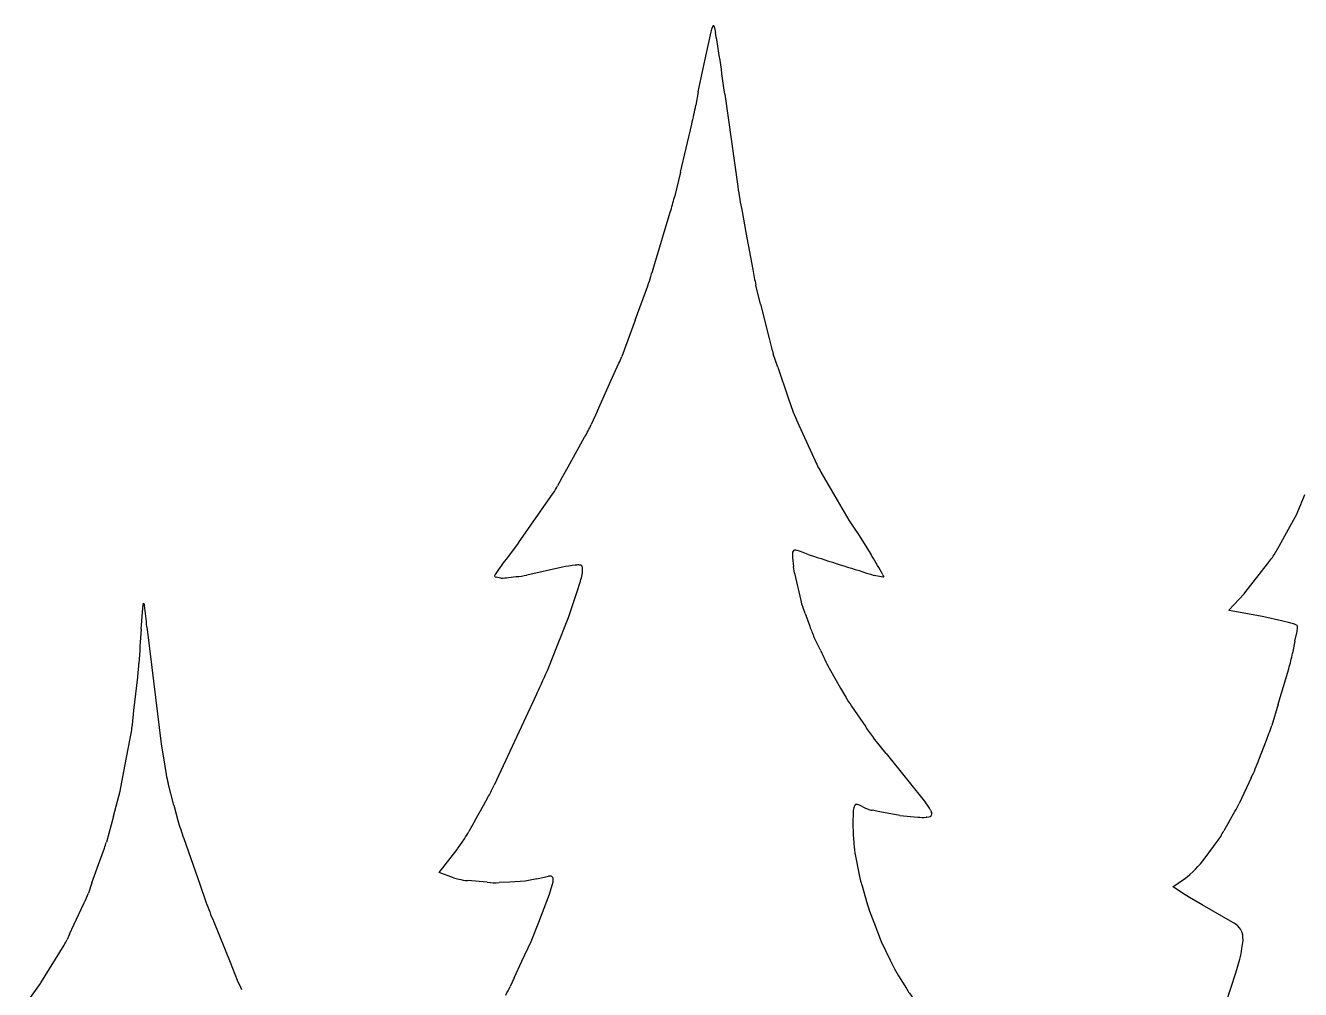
# Model space of a CAD drawing. Extents: x 0.2 to 16.9, y 0.1 to 14.9.
# Drawn here: x 3.51 to 11.18, y 9.1 to 14.9 of the extents above; entities that cross this region are included whole.
import ezdxf

# ---------------------------------------------------------------- set-up
doc = ezdxf.new("R2010")
doc.units = 0

msp = doc.modelspace()

# ---------------------------------------------------------------- linework, layer by layer
at = {"layer": 'Default', "color": 7, "linetype": 'CONTINUOUS'}
for p, q in [((7.644078, 14.887748), (7.646173, 14.893638)), ((7.646173, 14.893638), (7.648832, 14.899023)), ((7.648832, 14.899023), (7.649517, 14.899692)), ((7.649517, 14.899692), (7.65087, 14.899227)), ((7.65087, 14.899227), (7.651891, 14.897439)), ((7.651891, 14.897439), (7.653344, 14.893919)), ((7.653344, 14.893919), (7.653444, 14.894619)), ((7.653444, 14.894619), (7.653933, 14.892907)), ((7.653933, 14.892907), (7.661722, 14.856572)), ((7.600621, 14.697568), (7.636279, 14.86124)), ((7.636279, 14.86124), (7.642909, 14.885237)), ((7.642821, 14.883899), (7.644078, 14.887748)), ((7.642909, 14.885237), (7.642821, 14.883899)), ((7.559071, 14.500139), (7.600621, 14.697568)), ((7.717757, 14.485582), (7.712765, 14.524177)), ((7.559071, 14.500139), (7.543974, 14.420829)), ((7.717757, 14.485582), (7.796893, 13.929484)), ((7.451134, 14.017598), (7.519433, 14.305895)), ((7.451134, 14.017598), (7.415157, 13.865732)), ((7.291115, 13.446732), (7.389915, 13.775432)), ((7.822151, 13.780493), (7.845669, 13.652792)), ((7.845669, 13.652792), (7.886655, 13.430249)), ((7.179529, 13.126423), (7.255603, 13.331671)), ((7.934233, 13.222715), (7.90606, 13.336123)), ((7.934233, 13.222715), (7.985706, 13.015519)), ((7.179529, 13.126423), (7.098489, 12.907773)), ((7.985706, 13.015519), (7.999934, 12.958249)), ((8.037493, 12.842849), (8.010434, 12.922478)), ((7.03339, 12.760058), (7.081353, 12.866075)), ((8.037493, 12.842849), (8.100044, 12.658775)), ((6.951735, 12.579569), (7.03339, 12.760058)), ((8.100044, 12.658775), (8.129651, 12.572624)), ((6.951735, 12.579569), (6.914894, 12.498138)), ((8.129651, 12.572624), (8.164799, 12.494246)), ((8.164799, 12.494246), (8.232977, 12.344521)), ((6.776039, 12.2424), (6.874743, 12.420321)), ((8.232977, 12.344521), (8.262708, 12.279228)), ((6.734539, 12.167593), (6.776039, 12.2424)), ((6.734539, 12.167593), (6.712181, 12.12729)), ((8.302925, 12.20134), (8.395742, 12.041463)), ((6.477448, 11.784233), (6.686315, 12.084263)), ((8.395742, 12.041463), (8.465715, 11.921821)), ((8.465715, 11.921821), (8.49786, 11.87234)), ((11.111426, 11.86734), (11.162197, 11.958179)), ((8.49786, 11.87234), (8.523295, 11.834427)), ((8.523295, 11.834427), (8.596847, 11.716713)), ((11.054539, 11.76563), (11.111426, 11.86734)), ((6.477448, 11.784233), (6.401711, 11.686283)), ((8.133422, 11.739847), (8.137662, 11.741472)), ((11.024444, 11.71182), (11.054539, 11.76563)), ((8.167607, 11.734319), (8.154528, 11.739453)), ((8.189201, 11.726183), (8.167607, 11.734319)), ((8.219511, 11.714876), (8.189201, 11.726183)), ((8.219511, 11.714876), (8.252075, 11.704383)), ((10.984587, 11.658218), (11.003604, 11.682766)), ((6.333417, 11.589011), (6.336425, 11.594954)), ((6.741453, 11.638832), (6.527472, 11.591233)), ((6.853261, 11.650051), (6.846518, 11.651275)), ((6.856346, 11.648767), (6.853261, 11.650051)), ((6.860015, 11.643942), (6.856346, 11.648767)), ((6.862236, 11.635037), (6.860015, 11.643942)), ((8.137164, 11.601599), (8.131402, 11.642861)), ((8.137164, 11.601599), (8.175503, 11.437849)), ((8.659529, 11.579725), (8.618111, 11.589043)), ((8.670171, 11.592677), (8.662604, 11.608392)), ((8.670171, 11.592677), (8.67366, 11.582556)), ((10.849391, 11.48436), (10.984587, 11.658218)), ((6.350457, 11.575309), (6.342511, 11.577564)), ((6.371105, 11.572962), (6.350457, 11.575309)), ((6.415917, 11.576013), (6.461829, 11.581297)), ((6.827577, 11.485948), (6.849411, 11.554405)), ((8.672172, 11.579121), (8.659529, 11.579725)), ((8.673649, 11.580317), (8.672172, 11.579121)), ((8.67366, 11.582556), (8.673649, 11.580317)), ((6.77852, 11.33466), (6.827577, 11.485948)), ((10.752715, 11.378563), (10.843846, 11.478291)), ((10.843846, 11.478291), (10.848141, 11.482991)), ((10.848141, 11.482991), (10.848159, 11.483011)), ((10.848159, 11.483011), (10.849391, 11.48436)), ((4.205972, 11.264799), (4.215331, 11.391692)), ((4.215331, 11.391692), (4.218012, 11.414098)), ((4.218012, 11.414098), (4.218119, 11.412047)), ((4.218119, 11.412047), (4.219083, 11.41784)), ((4.219083, 11.41784), (4.220072, 11.421346)), ((4.220072, 11.421346), (4.220652, 11.422343)), ((4.220652, 11.422343), (4.222093, 11.419307)), ((4.222093, 11.419307), (4.223606, 11.411685)), ((4.223481, 11.41479), (4.224682, 11.40695)), ((4.223606, 11.411685), (4.223481, 11.41479)), ((8.201991, 11.360042), (8.187831, 11.398774)), ((8.201991, 11.360042), (8.230402, 11.282321)), ((10.752729, 11.37856), (10.752715, 11.378563)), ((10.755115, 11.378124), (10.752729, 11.37856)), ((10.942295, 11.343866), (10.755115, 11.378124)), ((6.708172, 11.158033), (6.77852, 11.33466)), ((10.952536, 11.341992), (10.942295, 11.343866)), ((10.952701, 11.341962), (10.952536, 11.341992)), ((10.962864, 11.34008), (10.952701, 11.341962)), ((11.069213, 11.315347), (10.962864, 11.34008)), ((11.118456, 11.303735), (11.069213, 11.315347)), ((11.159389, 11.289801), (11.147522, 11.295174)), ((11.164007, 11.286519), (11.159389, 11.289801)), ((11.165612, 11.283201), (11.164007, 11.286519)), ((11.165566, 11.274325), (11.165612, 11.283201)), ((4.240283, 11.27966), (4.269432, 11.033365)), ((8.295732, 11.13417), (8.256959, 11.215559)), ((11.150379, 11.191988), (11.161037, 11.242604)), ((6.659207, 11.035499), (6.708172, 11.158033)), ((11.150379, 11.191988), (11.135363, 11.12075)), ((4.162369, 10.775783), (4.18529, 10.976438)), ((4.269432, 11.033365), (4.326947, 10.574517)), ((8.346408, 11.029701), (8.415378, 10.910356)), ((11.04954, 10.814494), (11.112944, 11.026956)), ((8.415378, 10.910356), (8.447172, 10.855378)), ((6.587181, 10.877496), (6.330995, 10.326243)), ((4.152569, 10.689997), (4.162369, 10.775783)), ((8.481623, 10.80169), (8.566627, 10.676257)), ((11.04954, 10.814494), (11.010976, 10.685267)), ((4.10817, 10.440376), (4.139721, 10.606044)), ((8.689506, 10.516532), (8.613724, 10.610742)), ((10.933031, 10.479232), (10.978682, 10.597663)), ((10.978682, 10.597663), (10.993908, 10.637162)), ((4.326947, 10.574517), (4.348167, 10.440857)), ((8.689506, 10.516532), (8.819764, 10.354753)), ((4.078535, 10.288925), (4.10817, 10.440376)), ((4.348167, 10.440857), (4.35646, 10.389821)), ((10.887216, 10.370793), (10.814821, 10.215801)), ((4.038355, 10.13996), (4.078535, 10.288925)), ((4.40211, 10.20548), (4.36809, 10.337487)), ((8.819764, 10.354753), (8.926668, 10.221706)), ((6.265371, 10.203915), (6.296626, 10.26035)), ((8.516797, 10.20927), (8.513578, 10.209784)), ((8.528631, 10.204989), (8.516797, 10.20927)), ((4.038355, 10.13996), (3.996113, 9.983475)), ((4.40211, 10.20548), (4.426005, 10.11276)), ((6.213523, 10.110297), (6.265371, 10.203915)), ((8.496389, 10.196331), (8.49438, 10.188935)), ((8.499654, 10.203357), (8.496389, 10.196331)), ((8.566738, 10.185895), (8.528631, 10.204989)), ((8.578358, 10.181945), (8.566738, 10.185895)), ((8.651451, 10.165968), (8.605323, 10.174894)), ((8.771311, 10.143712), (8.651451, 10.165968)), ((8.771311, 10.143712), (8.880426, 10.134131)), ((8.935135, 10.132513), (8.930284, 10.132255)), ((8.935135, 10.132513), (8.946695, 10.134629)), ((8.956694, 10.176282), (8.962761, 10.161193)), ((10.754293, 10.106747), (10.789182, 10.167654)), ((6.213523, 10.110297), (6.178498, 10.047057)), ((10.754293, 10.106747), (10.722342, 10.050969)), ((4.46207, 10.005215), (4.557797, 9.729654)), ((6.108945, 9.94176), (6.150913, 10.003145)), ((10.609247, 9.887707), (10.681622, 9.986153)), ((3.957477, 9.871165), (3.984398, 9.946153)), ((5.999278, 9.799669), (6.106959, 9.939172)), ((6.106959, 9.939172), (6.106973, 9.939191)), ((6.106973, 9.939191), (6.108945, 9.94176)), ((3.909384, 9.737197), (3.957477, 9.871165)), ((8.505049, 9.898617), (8.525284, 9.795462)), ((6.086289, 9.768606), (5.999278, 9.799669)), ((6.086289, 9.768606), (6.116626, 9.760785)), ((6.287905, 9.741491), (6.16992, 9.751089)), ((6.517343, 9.747508), (6.424147, 9.74269)), ((6.587776, 9.762422), (6.517343, 9.747508)), ((6.587776, 9.762422), (6.657217, 9.777604)), ((10.416049, 9.713484), (10.479094, 9.757943)), ((10.479094, 9.757943), (10.482062, 9.760036)), ((10.482062, 9.760036), (10.482074, 9.760045)), ((10.482074, 9.760045), (10.482817, 9.76057)), ((3.909384, 9.737197), (3.887618, 9.676567)), ((4.557797, 9.729654), (4.594662, 9.623534)), ((6.424147, 9.74269), (6.359395, 9.739801)), ((6.598392, 9.500994), (6.663104, 9.670045)), ((6.663104, 9.670045), (6.679857, 9.724385)), ((6.679857, 9.724385), (6.684451, 9.743185)), ((8.544284, 9.719914), (8.571946, 9.626426)), ((10.416057, 9.713479), (10.416049, 9.713484)), ((10.416258, 9.713349), (10.416057, 9.713479)), ((10.473734, 9.675714), (10.416258, 9.713349)), ((10.515571, 9.648806), (10.473734, 9.675714)), ((3.80028, 9.484532), (3.862806, 9.61836)), ((8.571946, 9.626426), (8.590203, 9.56727)), ((10.590914, 9.605159), (10.515571, 9.648806)), ((10.777074, 9.499283), (10.590914, 9.605159)), ((8.590203, 9.56727), (8.61538, 9.501284)), ((3.773892, 9.428052), (3.80028, 9.484532)), ((4.642203, 9.503294), (4.740867, 9.25947)), ((6.552686, 9.384481), (6.598392, 9.500994)), ((8.61538, 9.501284), (8.660461, 9.385167)), ((10.81705, 9.466782), (10.803884, 9.480595)), ((3.602319, 9.136214), (3.741793, 9.363262)), ((3.773892, 9.428052), (3.75966, 9.39759)), ((6.497526, 9.266339), (6.552686, 9.384481)), ((8.660461, 9.385167), (8.714031, 9.272855)), ((10.837612, 9.389896), (10.836998, 9.413044)), ((4.740867, 9.25947), (4.784362, 9.151981)), ((6.450855, 9.166711), (6.497526, 9.266339)), ((8.714031, 9.272855), (8.739575, 9.220066)), ((8.739575, 9.220066), (8.764158, 9.178921)), ((10.795085, 9.195652), (10.817426, 9.27741)), ((3.509427, 9.005764), (3.59972, 9.132554)), ((3.59972, 9.132554), (3.599733, 9.132573)), ((3.599733, 9.132573), (3.602319, 9.136214)), ((6.450855, 9.166711), (6.426096, 9.11386)), ((8.764158, 9.178921), (8.812087, 9.101056)), ((10.734774, 9.011557), (10.795085, 9.195652))]:
    msp.add_line(p, q, dxfattribs=at)
for centre, radius, start, end in [((5.310892, 14.382122), 2.398229, 8.755881, 11.410291), ((-1.522273, 13.32968), 9.311969, 7.369952, 8.755881), ((4.949737, 14.914665), 2.640821, 346.672134, 349.222186), ((10.330278, 14.282314), 2.557836, 187.928709, 191.314232), ((6.273135, 14.136281), 1.173631, 342.093571, 346.672134), ((-0.527496, 15.796844), 8.164172, 342.425228, 343.270318), ((9.066726, 13.624463), 1.195946, 189.345856, 193.951353), ((6.493753, 13.131913), 0.644938, 335.65742, 339.663247), ((8.430411, 13.065191), 0.443562, 193.951353, 198.768328), ((6.139676, 12.848856), 0.850863, 329.758321, 335.65742), ((8.765315, 12.489417), 0.544787, 202.694559, 211.923649), ((6.378034, 12.298873), 0.375626, 325.156203, 332.81962), ((6.645962, 13.862875), 4.901453, 337.132696, 338.612456), ((8.142223, 11.708106), 0.033676, 68.567857, 97.784176), ((7.583681, 10.772356), 1.494093, 142.287932, 146.594077), ((8.186467, 11.715273), 0.06128, 166.666658, 184.365339), ((8.80681, 11.737189), 0.681963, 182.23378, 187.950595), ((8.14252, 11.726815), 0.015894, 124.919156, 170.62066), ((17.360125, 39.970566), 29.697368, 252.1398, 252.880236), ((4.425774, 9.110491), 4.918358, 30.522262, 31.998487), ((10.825175, 11.83275), 0.233092, 319.950307, 328.747649), ((6.338674, 11.586875), 0.005674, 157.887579, 206.978959), ((6.422392, 12.06362), 0.483933, 274.674385, 282.540889), ((6.967985, 10.40866), 1.250856, 96.888038, 100.433976), ((6.836485, 11.497223), 0.154379, 86.273907, 96.888038), ((6.626875, 11.629735), 0.23494, 341.298798, 351.375862), ((6.715295, 11.625811), 0.147229, 347.723357, 363.592715), ((6.345009, 11.5901), 0.012782, 206.978959, 258.73198), ((6.379355, 11.782411), 0.209612, 267.744374, 280.045175), ((8.439469, 11.499651), 0.271104, 193.177179, 201.844943), ((0.77268, 10.919262), 3.486281, 5.933619, 8.041349), ((8.748902, 11.449912), 0.544912, 197.912053, 205.472277), ((11.088196, 11.14739), 0.159247, 68.127671, 79.046175), ((11.241278, 10.689426), 7.058795, 175.324547, 176.998621), ((11.002355, 11.281441), 0.163366, 346.247424, 357.503512), ((11.929612, 12.832373), 4.011107, 205.047865, 206.706496), ((2.84314, 11.129756), 1.350879, 353.483176, 356.998621), ((10.278399, 11.276005), 0.870914, 343.383592, 349.731213), ((2.317812, 12.919121), 4.732414, 334.442734, 336.545194), ((9.0451, 11.20116), 0.690711, 210.040794, 215.334241), ((3.393437, 10.763213), 0.762655, 348.107177, 354.491019), ((9.194702, 11.078078), 0.745613, 212.609773, 218.81302), ((10.53057, 10.828632), 0.501342, 337.547596, 343.383592), ((9.930235, 10.839008), 1.065382, 333.929266, 340.263415), ((4.816305, 10.464548), 0.465877, 189.23012, 195.827109), ((5.593754, 10.668864), 0.812966, 329.834606, 335.074103), ((8.511801, 10.195955), 0.014225, 117.195129, 148.642658), ((8.511488, 10.194776), 0.015153, 82.072348, 114.10481), ((8.69761, 10.037657), 0.293839, 28.14924, 38.782008), ((10.342579, 10.436379), 0.521217, 328.964288, 334.963343), ((9.509821, 10.099501), 1.020343, 176.773865, 181.705378), ((8.661207, 10.155647), 0.170116, 168.715416, 179.570283), ((8.623812, 10.300682), 0.12714, 249.052605, 261.638145), ((8.915664, 10.407278), 0.275411, 262.648987, 273.042942), ((8.942245, 10.15894), 0.024715, 280.371174, 316.892928), ((8.944442, 10.153828), 0.019745, 323.382987, 381.903895), ((6.761269, 10.836072), 2.444716, 197.209575, 199.868238), ((10.277241, 10.122349), 1.788103, 181.705378, 184.759908), ((3.529756, 10.109366), 0.48305, 340.252248, 344.893454), ((5.599212, 10.38034), 0.668319, 325.639827, 330.086725), ((10.258944, 10.296894), 0.524611, 323.677777, 332.045134), ((8.84651, 9.981075), 0.351276, 181.158765, 193.576335), ((10.121614, 10.2462), 0.60523, 306.641194, 323.677777), ((6.192184, 10.024783), 0.274598, 254.028499, 265.349265), ((6.665196, 9.741109), 0.037357, 76.276734, 102.332348), ((6.670195, 9.763346), 0.014575, 8.038123, 74.629071), ((6.610198, 9.754874), 0.075167, 351.053835, 368.038123), ((9.054202, 9.888315), 0.537007, 189.956972, 198.275848), ((3.376417, 9.860085), 0.543144, 333.573633, 340.252248), ((6.331753, 10.083413), 0.344722, 262.692344, 274.599299), ((8.216181, 10.985939), 3.869309, 200.616155, 202.530839), ((10.60924, 9.229936), 0.317359, 52.169486, 58.072302), ((10.748015, 9.411787), 0.088263, 14.430474, 38.5414), ((3.509297, 9.506083), 0.27286, 328.437905, 336.570869), ((10.311071, 9.440953), 0.52901, 349.32514, 354.461534), ((10.735771, 9.406602), 0.101431, 3.641402, 15.543386), ((10.42906, 9.391561), 0.404795, 343.620519, 353.104425), ((5.397172, 9.399954), 0.66108, 202.030631, 207.408699), ((6.043957, 9.276646), 0.415367, 328.928108, 336.926675), ((9.069038, 9.243461), 0.293774, 208.995611, 221.720692)]:
    msp.add_arc(centre, radius, start, end, dxfattribs=at)

doc.saveas('drawing.dxf')
